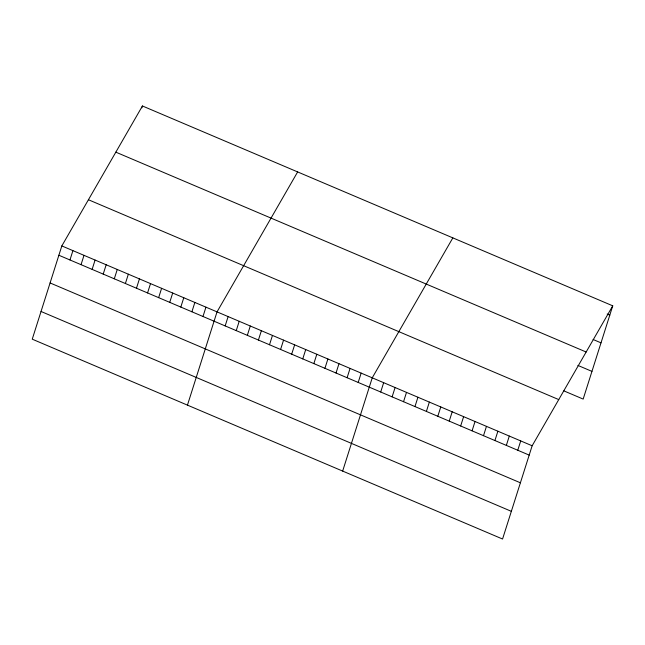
<?xml version="1.0" encoding="UTF-8"?>
<svg xmlns="http://www.w3.org/2000/svg" width="645" height="645" viewBox="0 0 645 645"><rect width="100%" height="100%" fill="white"/><g stroke="black" fill="none" stroke-linecap="round" stroke-linejoin="round"><path stroke-width="0.97" d="M61.831 245.922L32.25 339.173L502.56 539.026L532.149 445.776L612.75 305.827L142.44 105.974L61.831 245.922L532.149 445.776M69.958 259.959L72.917 250.631M81.044 264.668L84.003 255.339M141.844 107.836L142.44 105.974M92.13 269.384L95.089 260.056M103.216 274.093L106.175 264.764M114.302 278.801L117.261 269.473M125.388 283.518L128.347 274.19M136.474 288.226L139.433 278.898M147.56 292.935L150.519 283.606M158.646 297.643L161.605 288.315M169.732 302.36L172.691 293.032M180.818 307.068L183.777 297.74M191.904 311.777L194.863 302.449M202.99 316.485L205.948 307.165M187.453 405.125L217.034 311.874L297.643 171.925M225.161 325.91L228.12 316.582M236.247 330.619L239.206 321.291M247.333 335.336L250.292 326.007M258.419 340.044L261.378 330.716M269.505 344.753L272.464 335.424M280.591 349.461L283.55 340.141M291.677 354.178L294.636 344.849M302.763 358.886L305.722 349.558M313.849 363.595L316.808 354.266M324.935 368.311L327.894 358.983M336.021 373.02L338.98 363.691M347.107 377.728L350.066 368.4M358.193 382.437L361.152 373.108M342.656 471.076L372.238 377.825L452.846 237.876M380.703 392.007L383.662 382.678M392.128 396.86L395.087 387.532M403.544 401.714L406.503 392.386M414.969 406.568L417.928 397.239M426.393 411.421L429.352 402.093M437.81 416.275L440.769 406.947M449.234 421.129L452.193 411.8M460.659 425.982L463.618 416.654M472.075 430.836L475.034 421.507M483.5 435.689L486.459 426.361M494.925 440.543L497.884 431.215M506.341 445.397L509.3 436.068M517.766 450.25L520.725 440.922M612.75 305.827L583.169 399.078L563.835 390.862M607.155 314.034L609.791 315.155M593.102 339.488L601.003 342.85M115.834 152.155L586.152 352.009M577.896 365.409L591.957 371.383M88.43 199.74L558.747 399.594M58.872 255.251L529.19 455.104M50.084 282.945L520.402 482.799M41.038 311.479L511.348 511.332"/></g></svg>
